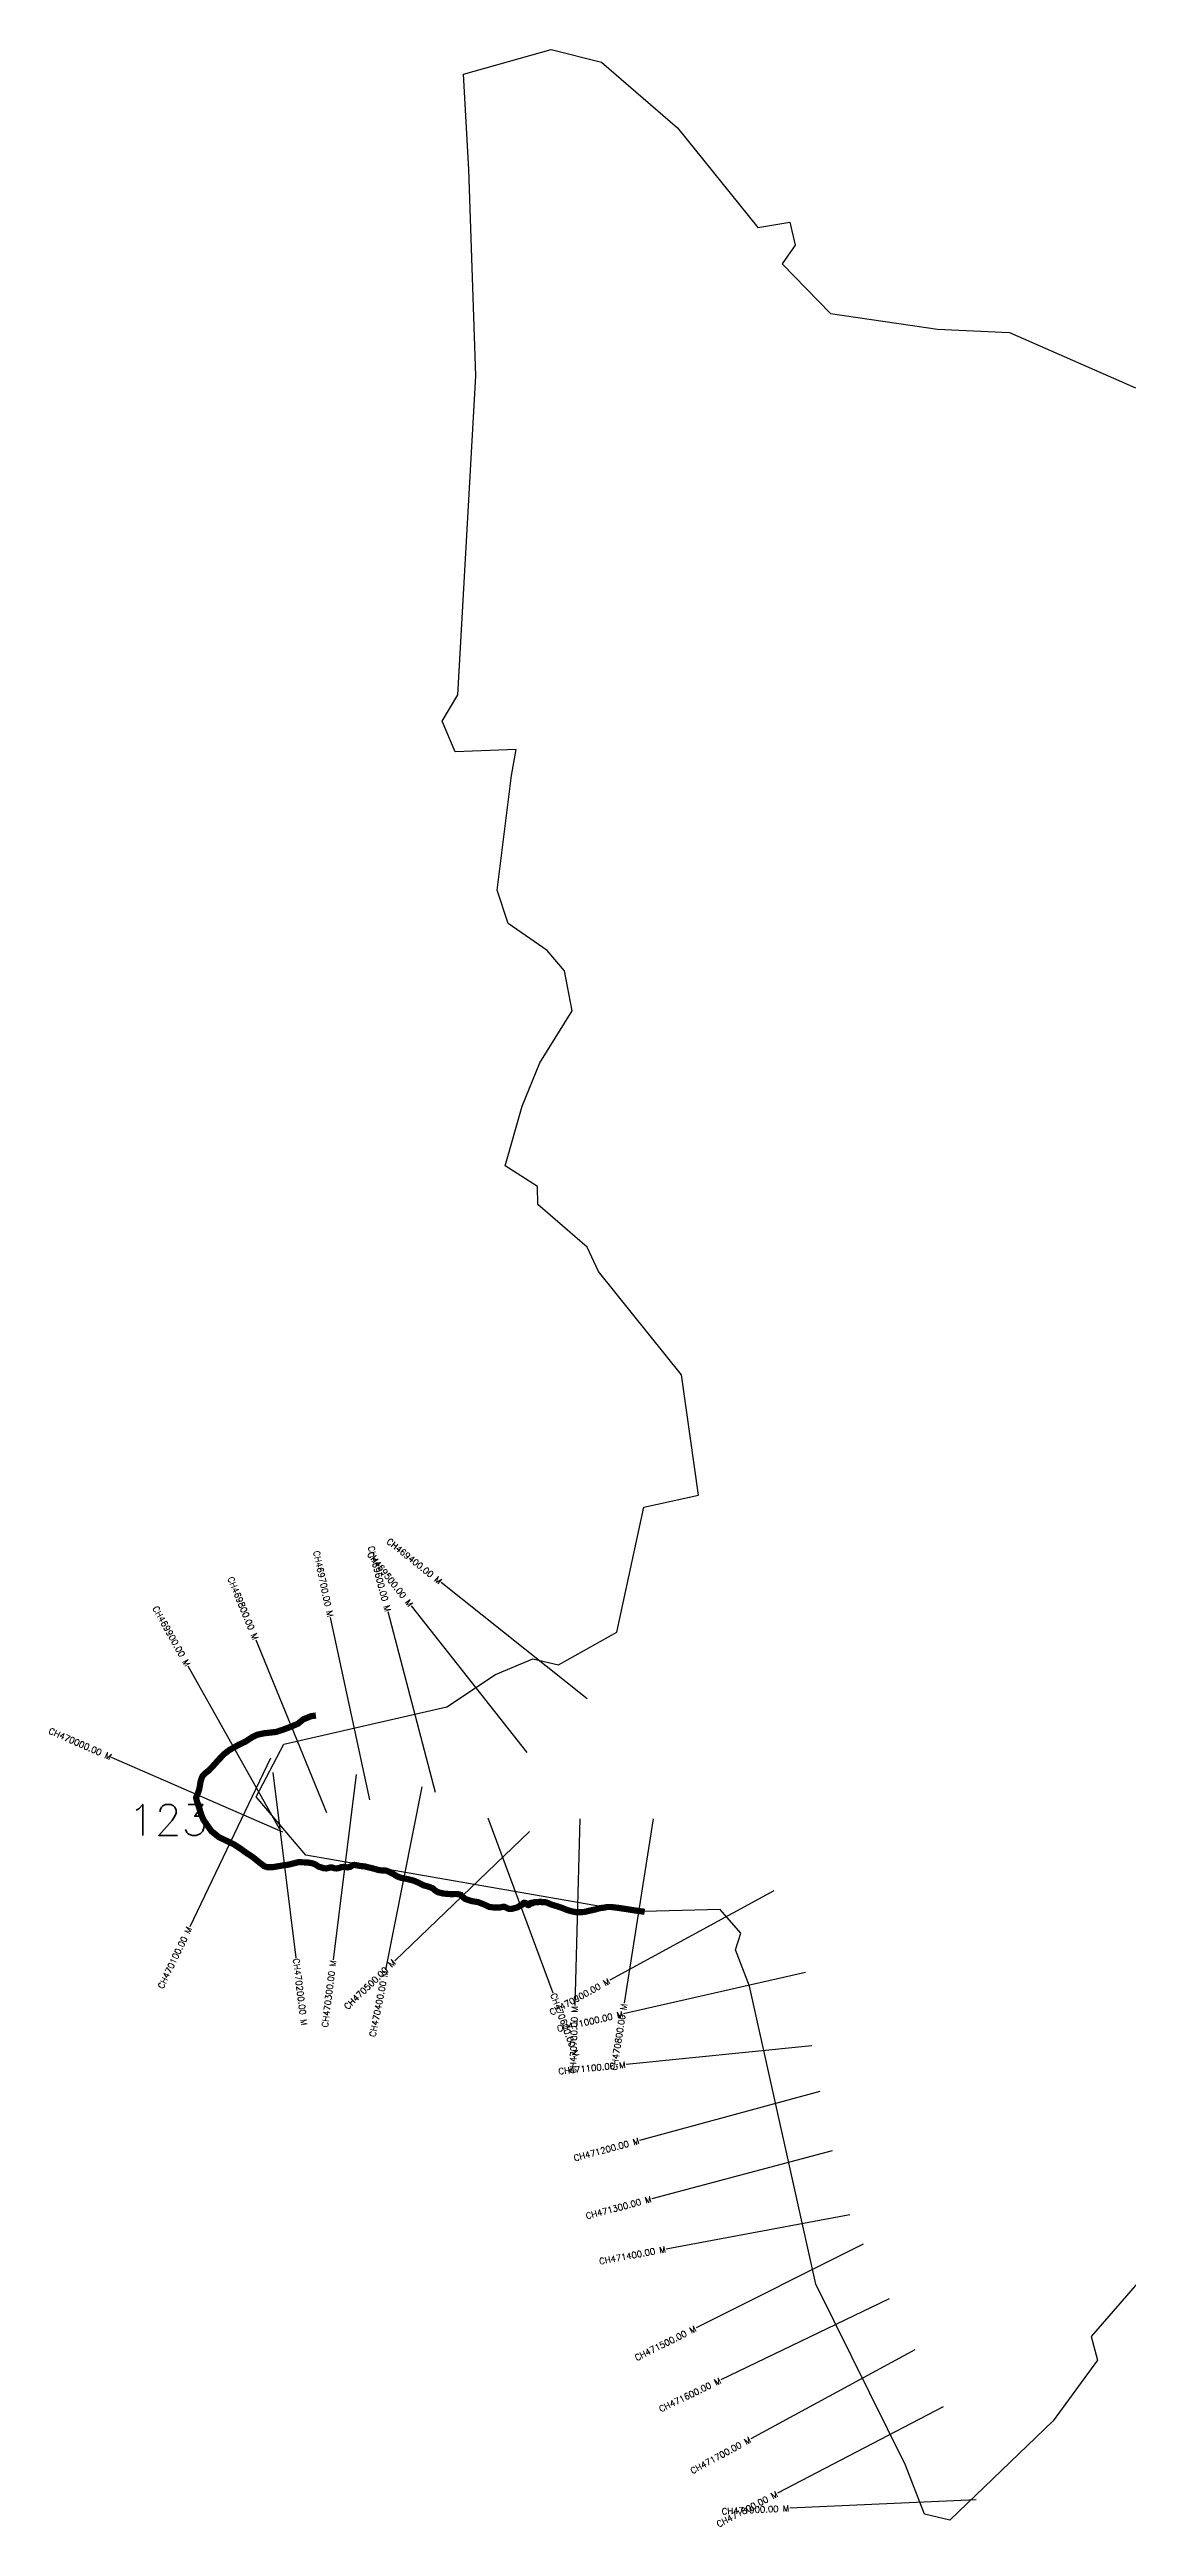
# Model space of a CAD drawing. Header units: metres. Extents: x 310882 to 315750, y 1906255 to 1910693.
# Drawn here: x 310882 to 312616, y 1906712 to 1910693 of the extents above; entities that cross this region are included whole.
import ezdxf
from ezdxf.enums import TextEntityAlignment as Align

# ---------------------------------------------------------------- set-up
doc = ezdxf.new("R2010")
doc.units = ezdxf.units.M
for name, color, linetype in [('CS', 134, 'Continuous'), ('CSMark', 6, 'Continuous'), ('UNPROTECTED', 10, 'Continuous'), ('village', 3, 'Continuous')]:
    doc.layers.add(name, color=color, linetype=linetype)
doc.styles.get("Standard").update_dxf_attribs({"font": 'simplex.shx'})

msp = doc.modelspace()

# ---------------------------------------------------------------- linework, layer by layer
at = {"layer": 'CS'}
for p, q in [((311746.5, 1908042.3), (311511.7, 1908229)), ((311397.3, 1907879.7), (311334, 1908173)), ((311502.7, 1907891.6), (311426.6, 1908181.8)), ((311649.8, 1907956), (311463.8, 1908191.4)), ((311328.2, 1907859.1), (311214.3, 1908136.7)), ((311251.8, 1907833), (311105.2, 1908094.8)), ((311257.1, 1907828), (310982.1, 1907947.8)), ((311237.2, 1907946.6), (311107.7, 1907676)), ((311241.4, 1907923.7), (311278.3, 1907626)), ((311374.9, 1907920.8), (311338.1, 1907623)), ((311480.9, 1907900.8), (311422.4, 1907606.5)), ((311586.8, 1907850.9), (311691.2, 1907569.6)), ((311734.4, 1907849.3), (311726.3, 1907549.4)), ((311852.2, 1907849.4), (311805.8, 1907553)), ((311653.5, 1907829), (311437, 1907621.3)), ((312046.2, 1907733.8), (311783, 1907589.9)), ((312097.3, 1907602.6), (311804.8, 1907536)), ((312107.5, 1907484.7), (311809, 1907454.5)), ((312120.1, 1907411.4), (311830.7, 1907332.5)), ((312140.2, 1907316), (311850.3, 1907238.8)), ((312168.3, 1907213.1), (311873.4, 1907158)), ((312189.8, 1907165.6), (311921.5, 1907031.4)), ((312231.6, 1907077.9), (311961.3, 1906947.7)), ((312273, 1906996.2), (312009.5, 1906852.9)), ((312318.3, 1906904.4), (312052.5, 1906765.5)), ((312371.7, 1906755.1), (312072, 1906741.5))]:
    msp.add_line(p, q, dxfattribs=at)
at = {"layer": 'UNPROTECTED', "const_width": 10, "flags": 128}
msp.add_lwpolyline([(311310.4, 1908015.4), (311302.7, 1908014.3), (311290.3, 1908009.3), (311281.4, 1908002.1), (311264.5, 1907995.1), (311246.9, 1907989), (311226.9, 1907986.8), (311216, 1907984.4), (311207.4, 1907980.1), (311197.4, 1907973.6), (311186.2, 1907968.2), (311170.8, 1907959.6), (311162.8, 1907953.4), (311155.2, 1907945.5), (311144.5, 1907933.6), (311138.5, 1907927.3), (311132.2, 1907922.3), (311128.6, 1907918.7), (311126.7, 1907914.6), (311124.9, 1907908.7), (311124, 1907902.6), (311122.6, 1907895.8), (311120.5, 1907889.9), (311118.1, 1907884.5), (311118, 1907882.4), (311118.8, 1907878.9), (311121, 1907872.5), (311123.1, 1907866.1), (311125.9, 1907856.8), (311129.6, 1907847.8), (311142.3, 1907829.7), (311154.6, 1907819.8), (311178.9, 1907808.2), (311190.1, 1907800.8), (311198.6, 1907794.6), (311209.6, 1907787.3), (311220.8, 1907778.2), (311227.3, 1907773.3), (311232.4, 1907771.5), (311241.1, 1907771.7), (311248.8, 1907773), (311259, 1907774.7), (311265.9, 1907775.6), (311276.7, 1907778.2), (311283, 1907780), (311288.9, 1907779.4), (311296.1, 1907779.2), (311303.4, 1907778.2), (311309.2, 1907776.2), (311315, 1907772.4), (311319.8, 1907771), (311323, 1907770), (311327.4, 1907769.6), (311333.4, 1907771.2), (311337, 1907771), (311340.1, 1907769.9), (311343.1, 1907769.6), (311347.6, 1907770.2), (311351.3, 1907771.7), (311355, 1907772.1), (311360.9, 1907771.3), (311365.8, 1907772.3), (311369.7, 1907775), (311372.5, 1907775.3), (311381.5, 1907773.6), (311389.2, 1907772.8), (311395.8, 1907771.1), (311403.5, 1907769.2), (311411.1, 1907767.1), (311417, 1907766.3), (311423.5, 1907766.1), (311428.4, 1907764), (311435.1, 1907760.5), (311441.3, 1907756.7), (311446.9, 1907754.6), (311457.5, 1907752.5), (311467.4, 1907750.1), (311476.6, 1907746.1), (311483.3, 1907742.5), (311491.9, 1907740.2), (311498.4, 1907737.6), (311501.9, 1907734.2), (311506.8, 1907731.3), (311514.9, 1907729.3), (311528.4, 1907728.2), (311535.5, 1907728.6), (311540.1, 1907728.1), (311543.3, 1907727.1), (311546.4, 1907723.9), (311550, 1907720.7), (311561, 1907717.1), (311571.3, 1907715.4), (311581.3, 1907711.4), (311588.8, 1907707.8), (311595.6, 1907707), (311606.9, 1907707), (311610.9, 1907708), (311613.6, 1907707.8), (311615.8, 1907706.8), (311619.5, 1907704.9), (311622.7, 1907704.4), (311625.9, 1907704.8), (311632.1, 1907706.4), (311634.8, 1907707.3), (311636.5, 1907708.4), (311638.1, 1907709.8), (311638.6, 1907710.1), (311639.4, 1907710.4), (311640.4, 1907710.8), (311642, 1907711.3), (311642.8, 1907711.8), (311643, 1907712.3), (311643.4, 1907713.1), (311643.6, 1907713.7), (311644, 1907714.1), (311644.6, 1907714.3), (311645.3, 1907714.4), (311645.9, 1907714.4), (311647.3, 1907714.1), (311648.7, 1907713.4), (311649.7, 1907712.9), (311650.2, 1907712.3), (311650.5, 1907711.6), (311650.9, 1907711), (311651.3, 1907710.8), (311651.8, 1907710.7), (311652.6, 1907710.8), (311653.1, 1907711.1), (311653.5, 1907711.7), (311653.8, 1907712.3), (311654.4, 1907713.3), (311654.9, 1907713.8), (311655.7, 1907714.2), (311656.5, 1907714.3), (311657.1, 1907714.1), (311657.8, 1907713.6), (311658.2, 1907713.6), (311658.6, 1907713.7), (311659.4, 1907714.2), (311660.3, 1907714.9), (311661.2, 1907715.3), (311662.1, 1907715.5), (311663.1, 1907715.6), (311664.1, 1907715.5), (311665.5, 1907715.3), (311666.5, 1907715.2), (311667.7, 1907715.3), (311669, 1907715.7), (311670.2, 1907716.2), (311670.8, 1907716.3), (311671.8, 1907716.2), (311672.5, 1907715.9), (311673.1, 1907715.6), (311673.9, 1907715.3), (311675.2, 1907715.2), (311676, 1907715.3), (311678.7, 1907715.4), (311681.3, 1907714.8), (311684.1, 1907713.7), (311686.9, 1907712.4), (311689.4, 1907711.4), (311693.9, 1907710), (311697.6, 1907709), (311706.8, 1907705.9), (311711.5, 1907703.8), (311715.8, 1907702.4), (311721, 1907700.8), (311727.8, 1907699.5), (311736.2, 1907699.2), (311740.5, 1907699.6), (311744.6, 1907700.2), (311748.5, 1907701.4), (311759.7, 1907703.7), (311766.1, 1907705.7), (311773.3, 1907706.6), (311779.2, 1907707.7), (311782.8, 1907707.7), (311786.2, 1907707.5), (311796, 1907706.3), (311807.3, 1907704.6), (311830.3, 1907701), (311838.8, 1907700)], dxfattribs=at)
at = {"layer": 'village', "color": 6}
msp.add_polyline3d([(312648.6, 1907123.6, 0), (312556.2, 1907017.6, 0), (312566.3, 1906979.2, 0), (312495.2, 1906881.9, 0), (312329.4, 1906722.1, 0), (312288.7, 1906731.9, 0), (312257.8, 1906810.8, 0), (312113.7, 1907101.5, 0), (312007.5, 1907580.3, 0), (311984.5, 1907638.6, 0), (311993.3, 1907665.7, 0), (311960.3, 1907703.7, 0), (311817.2, 1907700.1, 0), (311294, 1907791, 0), (311214.3, 1907884.8, 0), (311258.9, 1907969.2, 0), (311520.6, 1908029.4, 0), (311598.8, 1908081.4, 0), (311658.8, 1908106.5, 0), (311700.2, 1908096.8, 0), (311793.9, 1908149.3, 0), (311837.2, 1908350.2, 0), (311925.4, 1908369.6, 0), (311897.9, 1908562.9, 0), (311764.5, 1908728.7, 0), (311746.6, 1908768.1, 0), (311667, 1908836.7, 0), (311666.3, 1908865.4, 0), (311614.8, 1908898.7, 0), (311641.9, 1908994.4, 0), (311670.3, 1909064.1, 0), (311722.5, 1909148, 0), (311709.8, 1909212, 0), (311682, 1909244.9, 0), (311619.2, 1909288, 0), (311601.7, 1909341.6, 0), (311624.5, 1909526.1, 0), (311632.2, 1909568, 0), (311534.3, 1909563.9, 0), (311513.4, 1909613.5, 0), (311538.3, 1909655.6, 0), (311567.5, 1910168.1, 0), (311556.4, 1910500, 0), (311547.8, 1910653, 0), (311688.5, 1910692.6, 0), (311769.2, 1910672.5, 0), (311891.8, 1910566.9, 0), (312020.5, 1910406.4, 0), (312072.2, 1910415.4, 0), (312080.8, 1910378.3, 0), (312059.5, 1910348.2, 0), (312137.2, 1910268.6, 0), (312309.5, 1910243.4, 0), (312425.2, 1910237.8, 0), (312627.8, 1910148.7, 0)], dxfattribs=at)

# ---------------------------------------------------------------- texts
at = {"insert": (311008.5, 1907872.6), "char_height": 50, "attachment_point": 1}
msp.add_mtext_dynamic_manual_height_columns('123', width=70.183, gutter_width=1, heights=[0], dxfattribs=at)
at = {"layer": 'CSMark'}
for s, rotation, p in [('CH469600.00 M', 284.7127, (311426.3, 1908182.7)), ('CH469400.00 M', 321.5046, (311510.9, 1908229.6)), ('CH469700.00 M', 282.1858, (311333.8, 1908173.9)), ('CH469500.00 M', 308.3122, (311463.2, 1908192.1)), ('CH469800.00 M', 292.3213, (311213.9, 1908137.6)), ('CH469900.00 M', 299.263, (311104.7, 1908095.6)), ('CH470000.00 M', 336.4703, (310981.2, 1907948.2)), ('CH470100.00 M', 64.4156, (311107.2, 1907675.1)), ('CH470300.00 M', 82.9599, (311338, 1907622)), ('CH470500.00 M', 43.8202, (311436.3, 1907620.6)), ('CH470400.00 M', 78.7652, (311422.2, 1907605.5)), ('CH470900.00 M', 28.6579, (311782.1, 1907589.4)), ('CH471000.00 M', 12.8239, (311803.8, 1907535.8)), ('CH470700.00 M', 88.4547, (311726.3, 1907548.4)), ('CH470800.00 M', 81.1082, (311805.7, 1907552.1)), ('CH471100.00 M', 5.7776, (311808, 1907454.4)), ('CH471200.00 M', 15.2498, (311829.7, 1907332.2)), ('CH471300.00 M', 14.9024, (311849.3, 1907238.6)), ('CH471400.00 M', 10.5783, (311872.4, 1907157.9)), ('CH471500.00 M', 26.581, (311920.7, 1907030.9)), ('CH471600.00 M', 25.7235, (311960.4, 1906947.3)), ('CH471700.00 M', 28.5342, (312008.6, 1906852.4)), ('CH471800.00 M', 27.5901, (312051.6, 1906765)), ('CH471900.00 M', 2.6011, (312071, 1906741.4))]:
    msp.add_text(s, height=10, rotation=rotation, dxfattribs=at).set_placement(p, align=Align.MIDDLE_RIGHT)
for s, rotation, p in [('CH470200.00 M', 277.052, (311278.4, 1907625)), ('CH470600.00 M', 290.3755, (311691.6, 1907568.7))]:
    msp.add_text(s, height=10, rotation=rotation, dxfattribs=at).set_placement(p, align=Align.MIDDLE_LEFT)

doc.saveas('drawing.dxf')
